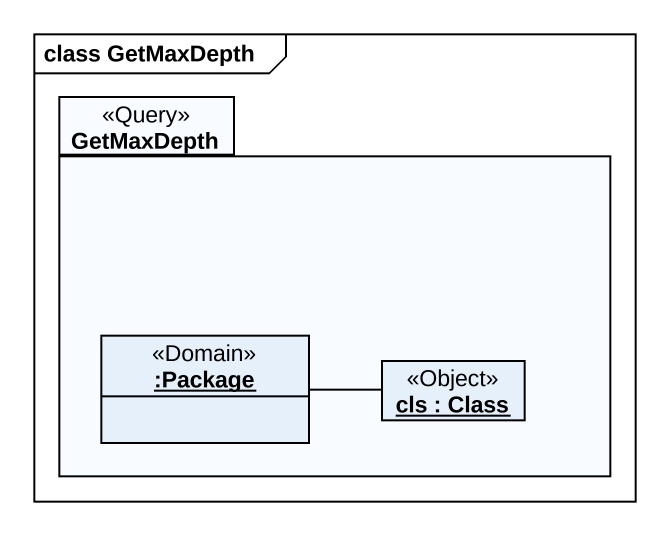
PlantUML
@startuml
mainframe class GetMaxDepth
hide circle
hide empty members
package GetMaxDepth <<Query>> {
  object ":Package" as Package_ <<Domain>>
  object "cls : Class" as cls <<Object>>
}
Package_ -right- cls
@enduml
